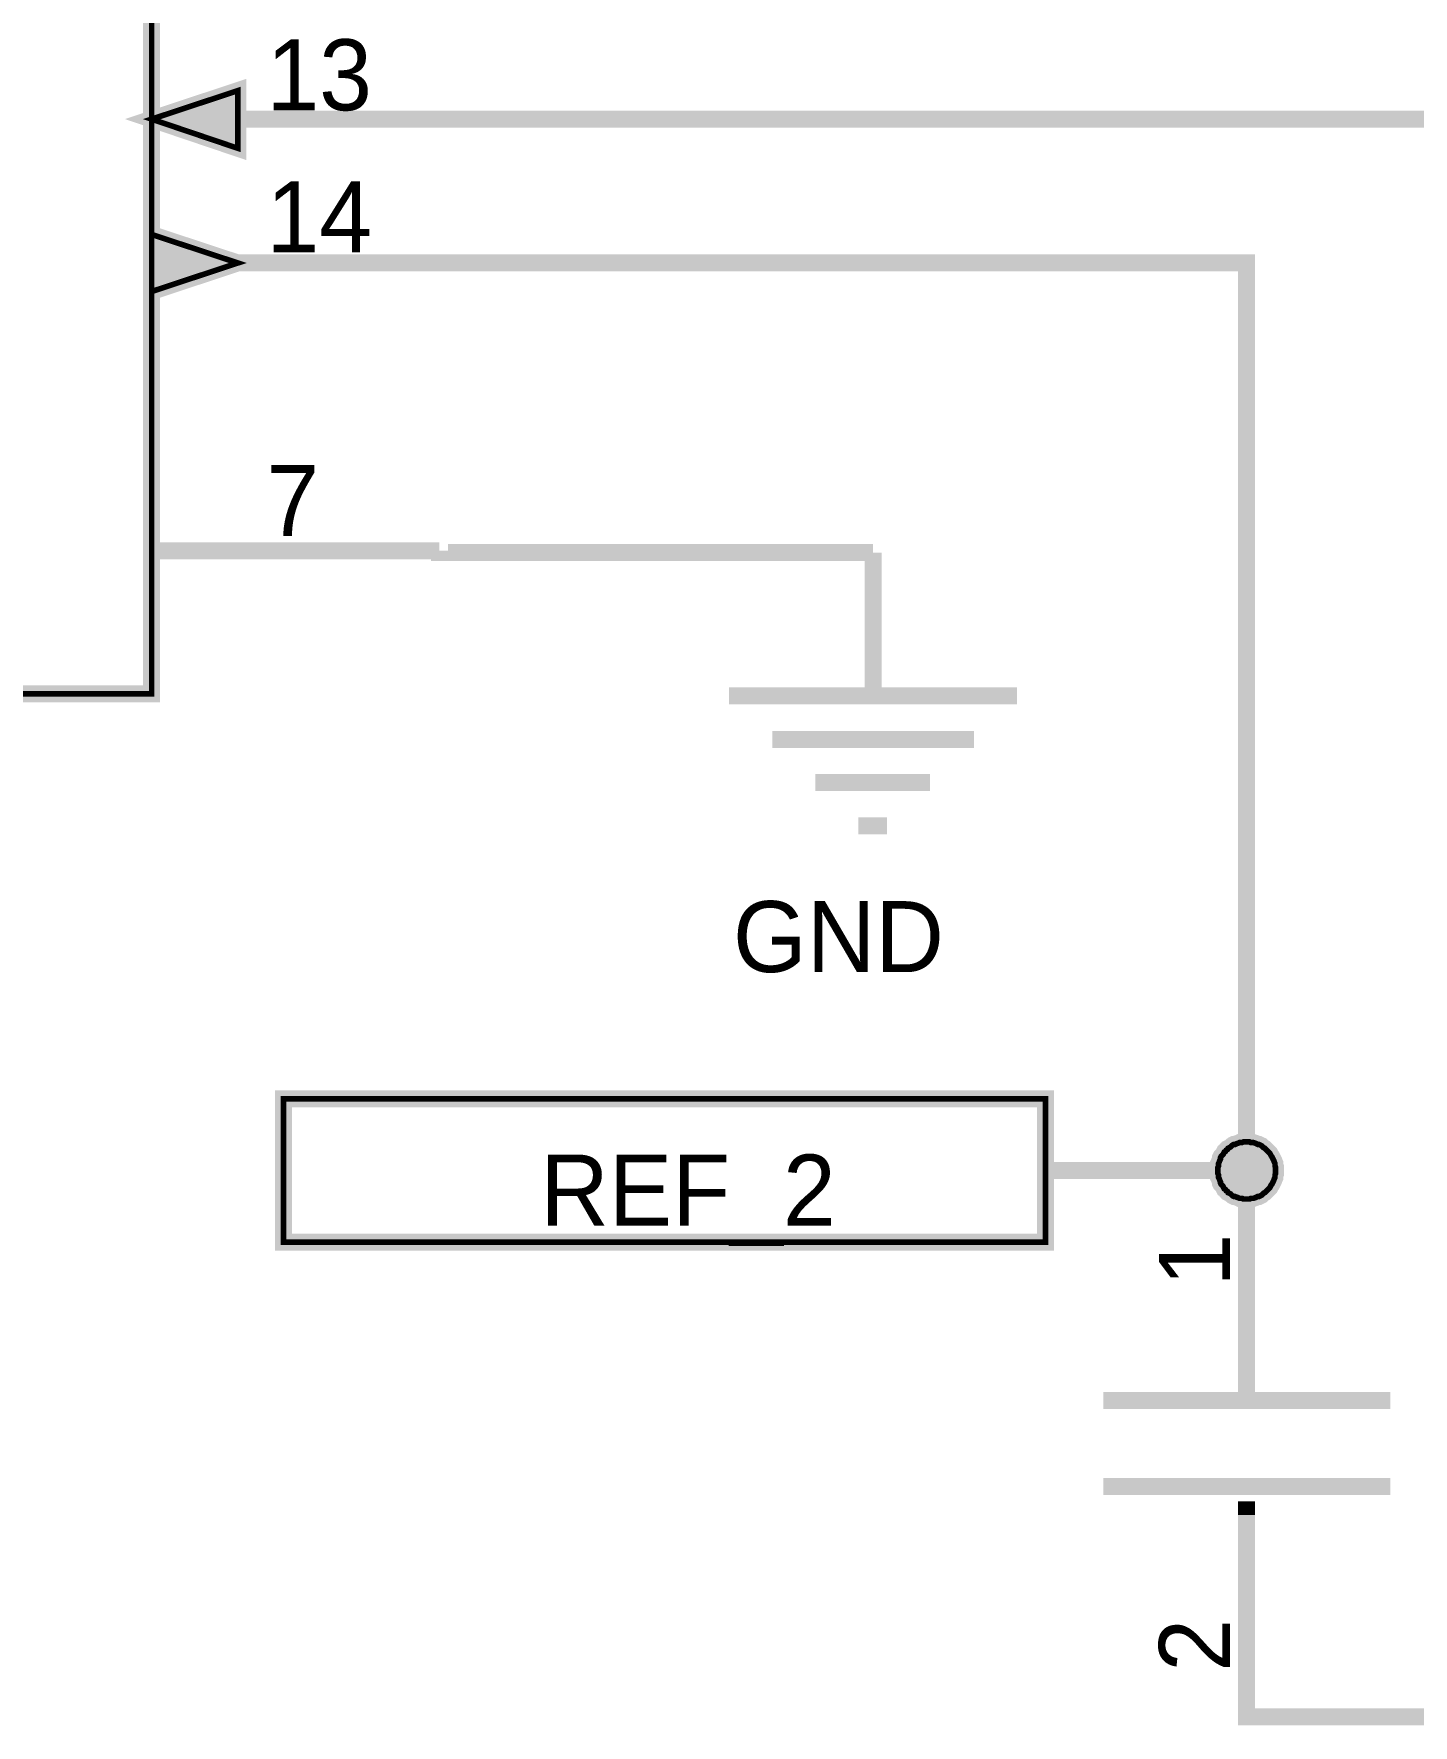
# Model space of a CAD drawing. Header units: millimetres. Extents: x 0 to 800, y 0 to 567.
# Drawn here: x 282.06 to 306.43, y 272.86 to 302.75 of the extents above; entities that cross this region are included whole.
import ezdxf

# ---------------------------------------------------------------- set-up
doc = ezdxf.new("R2010")
doc.units = ezdxf.units.MM
doc.layers.add('Sheet', color=255, linetype='Continuous')

msp = doc.modelspace()

# ---------------------------------------------------------------- linework, layer by layer
at = {"layer": 'Sheet'}
for points, const_width in [([(263.829, 326.641), (284.145, 326.641), (284.145, 291.083), (263.829, 291.083), (263.829, 326.641)], 0.3), ([(263.829, 326.641), (263.829, 291.083), (284.145, 291.083), (284.145, 326.641), (263.829, 326.641), (263.829, 326.641)], 0.0991), ([(285.668, 301.745), (284.145, 301.241), (285.668, 300.726), (285.668, 301.745)], 0.3), ([(285.668, 301.745), (284.145, 301.241), (285.668, 300.726), (285.668, 301.745)], 0.0991), ([(285.668, 298.699), (284.145, 299.203), (284.145, 298.195), (285.668, 298.699)], 0.3), ([(285.668, 298.699), (284.145, 299.203), (284.145, 298.195), (285.668, 298.699)], 0.0991), ([(286.475, 281.396), (286.475, 283.927), (299.937, 283.927), (299.937, 281.396), (286.475, 281.396)], 0.3), ([(286.475, 283.927), (286.475, 281.396), (299.937, 281.396), (299.937, 283.927), (286.475, 283.927), (286.475, 283.927)], 0.0991)]:
    msp.add_lwpolyline(points, close=True, dxfattribs=dict(at, const_width=const_width))
for points, const_width in [([(284.145, 301.241), (289.23, 301.241)], 0.3), ([(289.23, 301.241), (311.663, 301.241), (311.663, 273.007), (317.755, 273.007), (323.344, 273.007), (328.888, 273.007), (335.495, 273.007)], 0.3), ([(284.145, 298.699), (289.23, 298.699)], 0.3), ([(289.23, 298.699), (303.487, 298.699), (303.487, 282.661), (303.487, 280.377)], 0.3), ([(284.145, 293.614), (289.23, 293.614)], 0.3), ([(296.89, 293.581), (289.23, 293.581), (289.23, 293.614)], 0.3), ([(296.89, 293.581), (296.89, 291.05)], 0.3), ([(294.348, 291.05), (299.433, 291.05)], 0.3), ([(295.11, 290.277), (298.671, 290.277)], 0.3), ([(295.871, 289.515), (297.898, 289.515)], 0.3), ([(296.633, 288.754), (297.137, 288.754)], 0.3), ([(302.983, 282.661), (302.983, 282.684), (302.983, 282.717), (302.994, 282.74), (302.994, 282.762), (302.994, 282.784), (303.005, 282.807), (303.017, 282.84), (303.028, 282.863), (303.028, 282.885), (303.039, 282.908), (303.05, 282.919), (303.073, 282.941), (303.084, 282.964), (303.095, 282.986), (303.117, 282.997), (303.129, 283.02), (303.151, 283.031), (303.162, 283.053), (303.185, 283.064), (303.207, 283.076), (303.229, 283.098), (303.241, 283.109), (303.263, 283.12), (303.285, 283.12), (303.308, 283.132), (303.341, 283.143), (303.364, 283.154), (303.386, 283.154), (303.409, 283.154), (303.431, 283.165), (303.465, 283.165), (303.487, 283.165)], 0.3), ([(302.983, 282.661), (302.983, 282.684), (302.983, 282.717), (302.994, 282.74), (302.994, 282.762), (302.994, 282.784), (303.005, 282.807), (303.017, 282.84), (303.028, 282.863), (303.028, 282.885), (303.039, 282.908), (303.05, 282.919), (303.073, 282.941), (303.084, 282.964), (303.095, 282.986), (303.117, 282.997), (303.129, 283.02), (303.151, 283.031), (303.162, 283.053), (303.185, 283.064), (303.207, 283.076), (303.229, 283.098), (303.241, 283.109), (303.263, 283.12), (303.285, 283.12), (303.308, 283.132), (303.341, 283.143), (303.364, 283.154), (303.386, 283.154), (303.409, 283.154), (303.431, 283.165), (303.465, 283.165), (303.487, 283.165)], 0.3), ([(302.983, 282.661), (302.983, 282.684), (302.983, 282.717), (302.994, 282.74), (302.994, 282.762), (302.994, 282.784), (303.005, 282.807), (303.017, 282.84), (303.028, 282.863), (303.028, 282.885), (303.039, 282.908), (303.05, 282.919), (303.073, 282.941), (303.084, 282.964), (303.095, 282.986), (303.117, 282.997), (303.129, 283.02), (303.151, 283.031), (303.162, 283.053), (303.185, 283.064), (303.207, 283.076), (303.229, 283.098), (303.241, 283.109), (303.263, 283.12), (303.285, 283.12), (303.308, 283.132), (303.341, 283.143), (303.364, 283.154), (303.386, 283.154), (303.409, 283.154), (303.431, 283.165), (303.465, 283.165), (303.487, 283.165)], 0.3), ([(302.983, 282.661), (302.983, 282.684), (302.983, 282.717), (302.994, 282.74), (302.994, 282.762), (302.994, 282.784), (303.005, 282.807), (303.017, 282.84), (303.028, 282.863), (303.028, 282.885), (303.039, 282.908), (303.05, 282.919), (303.073, 282.941), (303.084, 282.964), (303.095, 282.986), (303.117, 282.997), (303.129, 283.02), (303.151, 283.031), (303.162, 283.053), (303.185, 283.064), (303.207, 283.076), (303.229, 283.098), (303.241, 283.109), (303.263, 283.12), (303.285, 283.12), (303.308, 283.132), (303.341, 283.143), (303.364, 283.154), (303.386, 283.154), (303.409, 283.154), (303.431, 283.165), (303.465, 283.165), (303.487, 283.165)], 0.3), ([(302.983, 282.661), (302.983, 282.684), (302.983, 282.717), (302.994, 282.74), (302.994, 282.762), (302.994, 282.784), (303.005, 282.807), (303.017, 282.84), (303.028, 282.863), (303.028, 282.885), (303.039, 282.908), (303.05, 282.919), (303.073, 282.941), (303.084, 282.964), (303.095, 282.986), (303.117, 282.997), (303.129, 283.02), (303.151, 283.031), (303.162, 283.053), (303.185, 283.064), (303.207, 283.076), (303.229, 283.098), (303.241, 283.109), (303.263, 283.12), (303.285, 283.12), (303.308, 283.132), (303.341, 283.143), (303.364, 283.154), (303.386, 283.154), (303.409, 283.154), (303.431, 283.165), (303.465, 283.165), (303.487, 283.165)], 0.0991), ([(302.983, 282.661), (302.983, 282.684), (302.983, 282.717), (302.994, 282.74), (302.994, 282.762), (302.994, 282.784), (303.005, 282.807), (303.017, 282.84), (303.028, 282.863), (303.028, 282.885), (303.039, 282.908), (303.05, 282.919), (303.073, 282.941), (303.084, 282.964), (303.095, 282.986), (303.117, 282.997), (303.129, 283.02), (303.151, 283.031), (303.162, 283.053), (303.185, 283.064), (303.207, 283.076), (303.229, 283.098), (303.241, 283.109), (303.263, 283.12), (303.285, 283.12), (303.308, 283.132), (303.341, 283.143), (303.364, 283.154), (303.386, 283.154), (303.409, 283.154), (303.431, 283.165), (303.465, 283.165), (303.487, 283.165)], 0.0991), ([(302.983, 282.661), (302.983, 282.684), (302.983, 282.717), (302.994, 282.74), (302.994, 282.762), (302.994, 282.784), (303.005, 282.807), (303.017, 282.84), (303.028, 282.863), (303.028, 282.885), (303.039, 282.908), (303.05, 282.919), (303.073, 282.941), (303.084, 282.964), (303.095, 282.986), (303.117, 282.997), (303.129, 283.02), (303.151, 283.031), (303.162, 283.053), (303.185, 283.064), (303.207, 283.076), (303.229, 283.098), (303.241, 283.109), (303.263, 283.12), (303.285, 283.12), (303.308, 283.132), (303.341, 283.143), (303.364, 283.154), (303.386, 283.154), (303.409, 283.154), (303.431, 283.165), (303.465, 283.165), (303.487, 283.165)], 0.0991), ([(302.983, 282.661), (302.983, 282.684), (302.983, 282.717), (302.994, 282.74), (302.994, 282.762), (302.994, 282.784), (303.005, 282.807), (303.017, 282.84), (303.028, 282.863), (303.028, 282.885), (303.039, 282.908), (303.05, 282.919), (303.073, 282.941), (303.084, 282.964), (303.095, 282.986), (303.117, 282.997), (303.129, 283.02), (303.151, 283.031), (303.162, 283.053), (303.185, 283.064), (303.207, 283.076), (303.229, 283.098), (303.241, 283.109), (303.263, 283.12), (303.285, 283.12), (303.308, 283.132), (303.341, 283.143), (303.364, 283.154), (303.386, 283.154), (303.409, 283.154), (303.431, 283.165), (303.465, 283.165), (303.487, 283.165)], 0.0991), ([(303.487, 283.165), (303.487, 283.165)], 0.3), ([(303.487, 283.165), (303.509, 283.165), (303.543, 283.165), (303.565, 283.154), (303.588, 283.154), (303.61, 283.154), (303.644, 283.143), (303.666, 283.132), (303.689, 283.12), (303.711, 283.12), (303.733, 283.109), (303.756, 283.098), (303.778, 283.076), (303.789, 283.064), (303.812, 283.053), (303.834, 283.031), (303.845, 283.02), (303.868, 282.997), (303.879, 282.986), (303.901, 282.964), (303.913, 282.941), (303.924, 282.919), (303.935, 282.908), (303.946, 282.885), (303.957, 282.863), (303.969, 282.84), (303.98, 282.807), (303.991, 282.784), (303.991, 282.762), (303.991, 282.74), (304.002, 282.717), (304.002, 282.684), (304.002, 282.661)], 0.3), ([(303.487, 283.165), (303.487, 283.165)], 0.3), ([(303.487, 283.165), (303.509, 283.165), (303.543, 283.165), (303.565, 283.154), (303.588, 283.154), (303.61, 283.154), (303.644, 283.143), (303.666, 283.132), (303.689, 283.12), (303.711, 283.12), (303.733, 283.109), (303.756, 283.098), (303.778, 283.076), (303.789, 283.064), (303.812, 283.053), (303.834, 283.031), (303.845, 283.02), (303.868, 282.997), (303.879, 282.986), (303.901, 282.964), (303.913, 282.941), (303.924, 282.919), (303.935, 282.908), (303.946, 282.885), (303.957, 282.863), (303.969, 282.84), (303.98, 282.807), (303.991, 282.784), (303.991, 282.762), (303.991, 282.74), (304.002, 282.717), (304.002, 282.684), (304.002, 282.661)], 0.3), ([(303.487, 283.165), (303.487, 283.165)], 0.3), ([(303.487, 283.165), (303.509, 283.165), (303.543, 283.165), (303.565, 283.154), (303.588, 283.154), (303.61, 283.154), (303.644, 283.143), (303.666, 283.132), (303.689, 283.12), (303.711, 283.12), (303.733, 283.109), (303.756, 283.098), (303.778, 283.076), (303.789, 283.064), (303.812, 283.053), (303.834, 283.031), (303.845, 283.02), (303.868, 282.997), (303.879, 282.986), (303.901, 282.964), (303.913, 282.941), (303.924, 282.919), (303.935, 282.908), (303.946, 282.885), (303.957, 282.863), (303.969, 282.84), (303.98, 282.807), (303.991, 282.784), (303.991, 282.762), (303.991, 282.74), (304.002, 282.717), (304.002, 282.684), (304.002, 282.661)], 0.3), ([(303.487, 283.165), (303.487, 283.165)], 0.3), ([(303.487, 283.165), (303.509, 283.165), (303.543, 283.165), (303.565, 283.154), (303.588, 283.154), (303.61, 283.154), (303.644, 283.143), (303.666, 283.132), (303.689, 283.12), (303.711, 283.12), (303.733, 283.109), (303.756, 283.098), (303.778, 283.076), (303.789, 283.064), (303.812, 283.053), (303.834, 283.031), (303.845, 283.02), (303.868, 282.997), (303.879, 282.986), (303.901, 282.964), (303.913, 282.941), (303.924, 282.919), (303.935, 282.908), (303.946, 282.885), (303.957, 282.863), (303.969, 282.84), (303.98, 282.807), (303.991, 282.784), (303.991, 282.762), (303.991, 282.74), (304.002, 282.717), (304.002, 282.684), (304.002, 282.661)], 0.3), ([(303.487, 283.165), (303.487, 283.165)], 0.0991), ([(303.487, 283.165), (303.509, 283.165), (303.543, 283.165), (303.565, 283.154), (303.588, 283.154), (303.61, 283.154), (303.644, 283.143), (303.666, 283.132), (303.689, 283.12), (303.711, 283.12), (303.733, 283.109), (303.756, 283.098), (303.778, 283.076), (303.789, 283.064), (303.812, 283.053), (303.834, 283.031), (303.845, 283.02), (303.868, 282.997), (303.879, 282.986), (303.901, 282.964), (303.913, 282.941), (303.924, 282.919), (303.935, 282.908), (303.946, 282.885), (303.957, 282.863), (303.969, 282.84), (303.98, 282.807), (303.991, 282.784), (303.991, 282.762), (303.991, 282.74), (304.002, 282.717), (304.002, 282.684), (304.002, 282.661)], 0.0991), ([(303.487, 283.165), (303.487, 283.165)], 0.0991), ([(303.487, 283.165), (303.509, 283.165), (303.543, 283.165), (303.565, 283.154), (303.588, 283.154), (303.61, 283.154), (303.644, 283.143), (303.666, 283.132), (303.689, 283.12), (303.711, 283.12), (303.733, 283.109), (303.756, 283.098), (303.778, 283.076), (303.789, 283.064), (303.812, 283.053), (303.834, 283.031), (303.845, 283.02), (303.868, 282.997), (303.879, 282.986), (303.901, 282.964), (303.913, 282.941), (303.924, 282.919), (303.935, 282.908), (303.946, 282.885), (303.957, 282.863), (303.969, 282.84), (303.98, 282.807), (303.991, 282.784), (303.991, 282.762), (303.991, 282.74), (304.002, 282.717), (304.002, 282.684), (304.002, 282.661)], 0.0991), ([(303.487, 283.165), (303.487, 283.165)], 0.0991), ([(303.487, 283.165), (303.509, 283.165), (303.543, 283.165), (303.565, 283.154), (303.588, 283.154), (303.61, 283.154), (303.644, 283.143), (303.666, 283.132), (303.689, 283.12), (303.711, 283.12), (303.733, 283.109), (303.756, 283.098), (303.778, 283.076), (303.789, 283.064), (303.812, 283.053), (303.834, 283.031), (303.845, 283.02), (303.868, 282.997), (303.879, 282.986), (303.901, 282.964), (303.913, 282.941), (303.924, 282.919), (303.935, 282.908), (303.946, 282.885), (303.957, 282.863), (303.969, 282.84), (303.98, 282.807), (303.991, 282.784), (303.991, 282.762), (303.991, 282.74), (304.002, 282.717), (304.002, 282.684), (304.002, 282.661)], 0.0991), ([(303.487, 283.165), (303.487, 283.165)], 0.0991), ([(303.487, 283.165), (303.509, 283.165), (303.543, 283.165), (303.565, 283.154), (303.588, 283.154), (303.61, 283.154), (303.644, 283.143), (303.666, 283.132), (303.689, 283.12), (303.711, 283.12), (303.733, 283.109), (303.756, 283.098), (303.778, 283.076), (303.789, 283.064), (303.812, 283.053), (303.834, 283.031), (303.845, 283.02), (303.868, 282.997), (303.879, 282.986), (303.901, 282.964), (303.913, 282.941), (303.924, 282.919), (303.935, 282.908), (303.946, 282.885), (303.957, 282.863), (303.969, 282.84), (303.98, 282.807), (303.991, 282.784), (303.991, 282.762), (303.991, 282.74), (304.002, 282.717), (304.002, 282.684), (304.002, 282.661)], 0.0991), ([(299.937, 282.661), (303.487, 282.661)], 0.3), ([(303.487, 282.157), (303.465, 282.157), (303.431, 282.157), (303.409, 282.168), (303.386, 282.168), (303.364, 282.168), (303.341, 282.18), (303.308, 282.191), (303.285, 282.202), (303.263, 282.202), (303.241, 282.213), (303.229, 282.224), (303.207, 282.247), (303.185, 282.258), (303.162, 282.269), (303.151, 282.292), (303.129, 282.303), (303.117, 282.325), (303.095, 282.336), (303.084, 282.359), (303.073, 282.381), (303.05, 282.404), (303.039, 282.415), (303.028, 282.437), (303.028, 282.46), (303.017, 282.482), (303.005, 282.516), (302.994, 282.538), (302.994, 282.56), (302.994, 282.583), (302.983, 282.605), (302.983, 282.639), (302.983, 282.661)], 0.3), ([(302.983, 282.661), (302.983, 282.661)], 0.3), ([(303.487, 282.157), (303.465, 282.157), (303.431, 282.157), (303.409, 282.168), (303.386, 282.168), (303.364, 282.168), (303.341, 282.18), (303.308, 282.191), (303.285, 282.202), (303.263, 282.202), (303.241, 282.213), (303.229, 282.224), (303.207, 282.247), (303.185, 282.258), (303.162, 282.269), (303.151, 282.292), (303.129, 282.303), (303.117, 282.325), (303.095, 282.336), (303.084, 282.359), (303.073, 282.381), (303.05, 282.404), (303.039, 282.415), (303.028, 282.437), (303.028, 282.46), (303.017, 282.482), (303.005, 282.516), (302.994, 282.538), (302.994, 282.56), (302.994, 282.583), (302.983, 282.605), (302.983, 282.639), (302.983, 282.661)], 0.3), ([(302.983, 282.661), (302.983, 282.661)], 0.3), ([(303.487, 282.157), (303.465, 282.157), (303.431, 282.157), (303.409, 282.168), (303.386, 282.168), (303.364, 282.168), (303.341, 282.18), (303.308, 282.191), (303.285, 282.202), (303.263, 282.202), (303.241, 282.213), (303.229, 282.224), (303.207, 282.247), (303.185, 282.258), (303.162, 282.269), (303.151, 282.292), (303.129, 282.303), (303.117, 282.325), (303.095, 282.336), (303.084, 282.359), (303.073, 282.381), (303.05, 282.404), (303.039, 282.415), (303.028, 282.437), (303.028, 282.46), (303.017, 282.482), (303.005, 282.516), (302.994, 282.538), (302.994, 282.56), (302.994, 282.583), (302.983, 282.605), (302.983, 282.639), (302.983, 282.661)], 0.3), ([(302.983, 282.661), (302.983, 282.661)], 0.3), ([(303.487, 282.157), (303.465, 282.157), (303.431, 282.157), (303.409, 282.168), (303.386, 282.168), (303.364, 282.168), (303.341, 282.18), (303.308, 282.191), (303.285, 282.202), (303.263, 282.202), (303.241, 282.213), (303.229, 282.224), (303.207, 282.247), (303.185, 282.258), (303.162, 282.269), (303.151, 282.292), (303.129, 282.303), (303.117, 282.325), (303.095, 282.336), (303.084, 282.359), (303.073, 282.381), (303.05, 282.404), (303.039, 282.415), (303.028, 282.437), (303.028, 282.46), (303.017, 282.482), (303.005, 282.516), (302.994, 282.538), (302.994, 282.56), (302.994, 282.583), (302.983, 282.605), (302.983, 282.639), (302.983, 282.661)], 0.3), ([(302.983, 282.661), (302.983, 282.661)], 0.3), ([(304.002, 282.661), (304.002, 282.639), (304.002, 282.605), (303.991, 282.583), (303.991, 282.56), (303.991, 282.538), (303.98, 282.516), (303.969, 282.482), (303.957, 282.46), (303.946, 282.437), (303.935, 282.415), (303.924, 282.404), (303.913, 282.381), (303.901, 282.359), (303.879, 282.336), (303.868, 282.325), (303.845, 282.303), (303.834, 282.292), (303.812, 282.269), (303.789, 282.258), (303.778, 282.247), (303.756, 282.224), (303.733, 282.213), (303.711, 282.202), (303.689, 282.202), (303.666, 282.191), (303.644, 282.18), (303.61, 282.168), (303.588, 282.168), (303.565, 282.168), (303.543, 282.157), (303.509, 282.157), (303.487, 282.157)], 0.3), ([(304.002, 282.661), (304.002, 282.639), (304.002, 282.605), (303.991, 282.583), (303.991, 282.56), (303.991, 282.538), (303.98, 282.516), (303.969, 282.482), (303.957, 282.46), (303.946, 282.437), (303.935, 282.415), (303.924, 282.404), (303.913, 282.381), (303.901, 282.359), (303.879, 282.336), (303.868, 282.325), (303.845, 282.303), (303.834, 282.292), (303.812, 282.269), (303.789, 282.258), (303.778, 282.247), (303.756, 282.224), (303.733, 282.213), (303.711, 282.202), (303.689, 282.202), (303.666, 282.191), (303.644, 282.18), (303.61, 282.168), (303.588, 282.168), (303.565, 282.168), (303.543, 282.157), (303.509, 282.157), (303.487, 282.157)], 0.3), ([(304.002, 282.661), (304.002, 282.639), (304.002, 282.605), (303.991, 282.583), (303.991, 282.56), (303.991, 282.538), (303.98, 282.516), (303.969, 282.482), (303.957, 282.46), (303.946, 282.437), (303.935, 282.415), (303.924, 282.404), (303.913, 282.381), (303.901, 282.359), (303.879, 282.336), (303.868, 282.325), (303.845, 282.303), (303.834, 282.292), (303.812, 282.269), (303.789, 282.258), (303.778, 282.247), (303.756, 282.224), (303.733, 282.213), (303.711, 282.202), (303.689, 282.202), (303.666, 282.191), (303.644, 282.18), (303.61, 282.168), (303.588, 282.168), (303.565, 282.168), (303.543, 282.157), (303.509, 282.157), (303.487, 282.157)], 0.3), ([(304.002, 282.661), (304.002, 282.639), (304.002, 282.605), (303.991, 282.583), (303.991, 282.56), (303.991, 282.538), (303.98, 282.516), (303.969, 282.482), (303.957, 282.46), (303.946, 282.437), (303.935, 282.415), (303.924, 282.404), (303.913, 282.381), (303.901, 282.359), (303.879, 282.336), (303.868, 282.325), (303.845, 282.303), (303.834, 282.292), (303.812, 282.269), (303.789, 282.258), (303.778, 282.247), (303.756, 282.224), (303.733, 282.213), (303.711, 282.202), (303.689, 282.202), (303.666, 282.191), (303.644, 282.18), (303.61, 282.168), (303.588, 282.168), (303.565, 282.168), (303.543, 282.157), (303.509, 282.157), (303.487, 282.157)], 0.3), ([(304.002, 282.661), (304.002, 282.661), (304.002, 282.661), (304.002, 282.661), (304.002, 282.661), (304.002, 282.661), (304.002, 282.661), (304.002, 282.661), (304.002, 282.661), (304.002, 282.661), (304.002, 282.661), (304.002, 282.661), (304.002, 282.661), (304.002, 282.661), (304.002, 282.661), (304.002, 282.661), (304.002, 282.661), (304.002, 282.661), (304.002, 282.661), (304.002, 282.661), (304.002, 282.661), (304.002, 282.661), (304.002, 282.661), (304.002, 282.661), (304.002, 282.661), (304.002, 282.661), (304.002, 282.661), (304.002, 282.661), (304.002, 282.661), (304.002, 282.661), (304.002, 282.661), (304.002, 282.661), (304.002, 282.661)], 0.3), ([(304.002, 282.661), (304.002, 282.661)], 0.3), ([(304.002, 282.661), (304.002, 282.661), (304.002, 282.661), (304.002, 282.661), (304.002, 282.661), (304.002, 282.661), (304.002, 282.661), (304.002, 282.661), (304.002, 282.661), (304.002, 282.661), (304.002, 282.661), (304.002, 282.661), (304.002, 282.661), (304.002, 282.661), (304.002, 282.661), (304.002, 282.661), (304.002, 282.661), (304.002, 282.661), (304.002, 282.661), (304.002, 282.661), (304.002, 282.661), (304.002, 282.661), (304.002, 282.661), (304.002, 282.661), (304.002, 282.661), (304.002, 282.661), (304.002, 282.661), (304.002, 282.661), (304.002, 282.661), (304.002, 282.661), (304.002, 282.661), (304.002, 282.661), (304.002, 282.661)], 0.3), ([(304.002, 282.661), (304.002, 282.661)], 0.3), ([(304.002, 282.661), (304.002, 282.661), (304.002, 282.661), (304.002, 282.661), (304.002, 282.661), (304.002, 282.661), (304.002, 282.661), (304.002, 282.661), (304.002, 282.661), (304.002, 282.661), (304.002, 282.661), (304.002, 282.661), (304.002, 282.661), (304.002, 282.661), (304.002, 282.661), (304.002, 282.661), (304.002, 282.661), (304.002, 282.661), (304.002, 282.661), (304.002, 282.661), (304.002, 282.661), (304.002, 282.661), (304.002, 282.661), (304.002, 282.661), (304.002, 282.661), (304.002, 282.661), (304.002, 282.661), (304.002, 282.661), (304.002, 282.661), (304.002, 282.661), (304.002, 282.661), (304.002, 282.661), (304.002, 282.661)], 0.3), ([(304.002, 282.661), (304.002, 282.661)], 0.3), ([(304.002, 282.661), (304.002, 282.661), (304.002, 282.661), (304.002, 282.661), (304.002, 282.661), (304.002, 282.661), (304.002, 282.661), (304.002, 282.661), (304.002, 282.661), (304.002, 282.661), (304.002, 282.661), (304.002, 282.661), (304.002, 282.661), (304.002, 282.661), (304.002, 282.661), (304.002, 282.661), (304.002, 282.661), (304.002, 282.661), (304.002, 282.661), (304.002, 282.661), (304.002, 282.661), (304.002, 282.661), (304.002, 282.661), (304.002, 282.661), (304.002, 282.661), (304.002, 282.661), (304.002, 282.661), (304.002, 282.661), (304.002, 282.661), (304.002, 282.661), (304.002, 282.661), (304.002, 282.661), (304.002, 282.661)], 0.3), ([(304.002, 282.661), (304.002, 282.661)], 0.3), ([(303.487, 282.157), (303.465, 282.157), (303.431, 282.157), (303.409, 282.168), (303.386, 282.168), (303.364, 282.168), (303.341, 282.18), (303.308, 282.191), (303.285, 282.202), (303.263, 282.202), (303.241, 282.213), (303.229, 282.224), (303.207, 282.247), (303.185, 282.258), (303.162, 282.269), (303.151, 282.292), (303.129, 282.303), (303.117, 282.325), (303.095, 282.336), (303.084, 282.359), (303.073, 282.381), (303.05, 282.404), (303.039, 282.415), (303.028, 282.437), (303.028, 282.46), (303.017, 282.482), (303.005, 282.516), (302.994, 282.538), (302.994, 282.56), (302.994, 282.583), (302.983, 282.605), (302.983, 282.639), (302.983, 282.661)], 0.0991), ([(302.983, 282.661), (302.983, 282.661)], 0.0991), ([(303.487, 282.157), (303.465, 282.157), (303.431, 282.157), (303.409, 282.168), (303.386, 282.168), (303.364, 282.168), (303.341, 282.18), (303.308, 282.191), (303.285, 282.202), (303.263, 282.202), (303.241, 282.213), (303.229, 282.224), (303.207, 282.247), (303.185, 282.258), (303.162, 282.269), (303.151, 282.292), (303.129, 282.303), (303.117, 282.325), (303.095, 282.336), (303.084, 282.359), (303.073, 282.381), (303.05, 282.404), (303.039, 282.415), (303.028, 282.437), (303.028, 282.46), (303.017, 282.482), (303.005, 282.516), (302.994, 282.538), (302.994, 282.56), (302.994, 282.583), (302.983, 282.605), (302.983, 282.639), (302.983, 282.661)], 0.0991), ([(302.983, 282.661), (302.983, 282.661)], 0.0991), ([(303.487, 282.157), (303.465, 282.157), (303.431, 282.157), (303.409, 282.168), (303.386, 282.168), (303.364, 282.168), (303.341, 282.18), (303.308, 282.191), (303.285, 282.202), (303.263, 282.202), (303.241, 282.213), (303.229, 282.224), (303.207, 282.247), (303.185, 282.258), (303.162, 282.269), (303.151, 282.292), (303.129, 282.303), (303.117, 282.325), (303.095, 282.336), (303.084, 282.359), (303.073, 282.381), (303.05, 282.404), (303.039, 282.415), (303.028, 282.437), (303.028, 282.46), (303.017, 282.482), (303.005, 282.516), (302.994, 282.538), (302.994, 282.56), (302.994, 282.583), (302.983, 282.605), (302.983, 282.639), (302.983, 282.661)], 0.0991), ([(302.983, 282.661), (302.983, 282.661)], 0.0991), ([(303.487, 282.157), (303.465, 282.157), (303.431, 282.157), (303.409, 282.168), (303.386, 282.168), (303.364, 282.168), (303.341, 282.18), (303.308, 282.191), (303.285, 282.202), (303.263, 282.202), (303.241, 282.213), (303.229, 282.224), (303.207, 282.247), (303.185, 282.258), (303.162, 282.269), (303.151, 282.292), (303.129, 282.303), (303.117, 282.325), (303.095, 282.336), (303.084, 282.359), (303.073, 282.381), (303.05, 282.404), (303.039, 282.415), (303.028, 282.437), (303.028, 282.46), (303.017, 282.482), (303.005, 282.516), (302.994, 282.538), (302.994, 282.56), (302.994, 282.583), (302.983, 282.605), (302.983, 282.639), (302.983, 282.661)], 0.0991), ([(302.983, 282.661), (302.983, 282.661)], 0.0991), ([(304.002, 282.661), (304.002, 282.639), (304.002, 282.605), (303.991, 282.583), (303.991, 282.56), (303.991, 282.538), (303.98, 282.516), (303.969, 282.482), (303.957, 282.46), (303.946, 282.437), (303.935, 282.415), (303.924, 282.404), (303.913, 282.381), (303.901, 282.359), (303.879, 282.336), (303.868, 282.325), (303.845, 282.303), (303.834, 282.292), (303.812, 282.269), (303.789, 282.258), (303.778, 282.247), (303.756, 282.224), (303.733, 282.213), (303.711, 282.202), (303.689, 282.202), (303.666, 282.191), (303.644, 282.18), (303.61, 282.168), (303.588, 282.168), (303.565, 282.168), (303.543, 282.157), (303.509, 282.157), (303.487, 282.157)], 0.0991), ([(304.002, 282.661), (304.002, 282.639), (304.002, 282.605), (303.991, 282.583), (303.991, 282.56), (303.991, 282.538), (303.98, 282.516), (303.969, 282.482), (303.957, 282.46), (303.946, 282.437), (303.935, 282.415), (303.924, 282.404), (303.913, 282.381), (303.901, 282.359), (303.879, 282.336), (303.868, 282.325), (303.845, 282.303), (303.834, 282.292), (303.812, 282.269), (303.789, 282.258), (303.778, 282.247), (303.756, 282.224), (303.733, 282.213), (303.711, 282.202), (303.689, 282.202), (303.666, 282.191), (303.644, 282.18), (303.61, 282.168), (303.588, 282.168), (303.565, 282.168), (303.543, 282.157), (303.509, 282.157), (303.487, 282.157)], 0.0991), ([(304.002, 282.661), (304.002, 282.639), (304.002, 282.605), (303.991, 282.583), (303.991, 282.56), (303.991, 282.538), (303.98, 282.516), (303.969, 282.482), (303.957, 282.46), (303.946, 282.437), (303.935, 282.415), (303.924, 282.404), (303.913, 282.381), (303.901, 282.359), (303.879, 282.336), (303.868, 282.325), (303.845, 282.303), (303.834, 282.292), (303.812, 282.269), (303.789, 282.258), (303.778, 282.247), (303.756, 282.224), (303.733, 282.213), (303.711, 282.202), (303.689, 282.202), (303.666, 282.191), (303.644, 282.18), (303.61, 282.168), (303.588, 282.168), (303.565, 282.168), (303.543, 282.157), (303.509, 282.157), (303.487, 282.157)], 0.0991), ([(304.002, 282.661), (304.002, 282.639), (304.002, 282.605), (303.991, 282.583), (303.991, 282.56), (303.991, 282.538), (303.98, 282.516), (303.969, 282.482), (303.957, 282.46), (303.946, 282.437), (303.935, 282.415), (303.924, 282.404), (303.913, 282.381), (303.901, 282.359), (303.879, 282.336), (303.868, 282.325), (303.845, 282.303), (303.834, 282.292), (303.812, 282.269), (303.789, 282.258), (303.778, 282.247), (303.756, 282.224), (303.733, 282.213), (303.711, 282.202), (303.689, 282.202), (303.666, 282.191), (303.644, 282.18), (303.61, 282.168), (303.588, 282.168), (303.565, 282.168), (303.543, 282.157), (303.509, 282.157), (303.487, 282.157)], 0.0991), ([(304.002, 282.661), (304.002, 282.661), (304.002, 282.661), (304.002, 282.661), (304.002, 282.661), (304.002, 282.661), (304.002, 282.661), (304.002, 282.661), (304.002, 282.661), (304.002, 282.661), (304.002, 282.661), (304.002, 282.661), (304.002, 282.661), (304.002, 282.661), (304.002, 282.661), (304.002, 282.661), (304.002, 282.661), (304.002, 282.661), (304.002, 282.661), (304.002, 282.661), (304.002, 282.661), (304.002, 282.661), (304.002, 282.661), (304.002, 282.661), (304.002, 282.661), (304.002, 282.661), (304.002, 282.661), (304.002, 282.661), (304.002, 282.661), (304.002, 282.661), (304.002, 282.661), (304.002, 282.661), (304.002, 282.661)], 0.0991), ([(304.002, 282.661), (304.002, 282.661)], 0.0991), ([(304.002, 282.661), (304.002, 282.661), (304.002, 282.661), (304.002, 282.661), (304.002, 282.661), (304.002, 282.661), (304.002, 282.661), (304.002, 282.661), (304.002, 282.661), (304.002, 282.661), (304.002, 282.661), (304.002, 282.661), (304.002, 282.661), (304.002, 282.661), (304.002, 282.661), (304.002, 282.661), (304.002, 282.661), (304.002, 282.661), (304.002, 282.661), (304.002, 282.661), (304.002, 282.661), (304.002, 282.661), (304.002, 282.661), (304.002, 282.661), (304.002, 282.661), (304.002, 282.661), (304.002, 282.661), (304.002, 282.661), (304.002, 282.661), (304.002, 282.661), (304.002, 282.661), (304.002, 282.661), (304.002, 282.661)], 0.0991), ([(304.002, 282.661), (304.002, 282.661)], 0.0991), ([(304.002, 282.661), (304.002, 282.661), (304.002, 282.661), (304.002, 282.661), (304.002, 282.661), (304.002, 282.661), (304.002, 282.661), (304.002, 282.661), (304.002, 282.661), (304.002, 282.661), (304.002, 282.661), (304.002, 282.661), (304.002, 282.661), (304.002, 282.661), (304.002, 282.661), (304.002, 282.661), (304.002, 282.661), (304.002, 282.661), (304.002, 282.661), (304.002, 282.661), (304.002, 282.661), (304.002, 282.661), (304.002, 282.661), (304.002, 282.661), (304.002, 282.661), (304.002, 282.661), (304.002, 282.661), (304.002, 282.661), (304.002, 282.661), (304.002, 282.661), (304.002, 282.661), (304.002, 282.661), (304.002, 282.661)], 0.0991), ([(304.002, 282.661), (304.002, 282.661)], 0.0991), ([(304.002, 282.661), (304.002, 282.661), (304.002, 282.661), (304.002, 282.661), (304.002, 282.661), (304.002, 282.661), (304.002, 282.661), (304.002, 282.661), (304.002, 282.661), (304.002, 282.661), (304.002, 282.661), (304.002, 282.661), (304.002, 282.661), (304.002, 282.661), (304.002, 282.661), (304.002, 282.661), (304.002, 282.661), (304.002, 282.661), (304.002, 282.661), (304.002, 282.661), (304.002, 282.661), (304.002, 282.661), (304.002, 282.661), (304.002, 282.661), (304.002, 282.661), (304.002, 282.661), (304.002, 282.661), (304.002, 282.661), (304.002, 282.661), (304.002, 282.661), (304.002, 282.661), (304.002, 282.661), (304.002, 282.661)], 0.0991), ([(304.002, 282.661), (304.002, 282.661)], 0.0991), ([(303.487, 278.596), (303.487, 280.377)], 0.3), ([(303.487, 278.596), (303.487, 279.357)], 0.3), ([(306.029, 278.596), (300.956, 278.596)], 0.3), ([(306.029, 277.073), (300.956, 277.073)], 0.3), ([(303.487, 276.815), (303.487, 275.292)], 0.3), ([(303.487, 276.815), (303.487, 276.569)], 0.3), ([(303.487, 275.292), (303.487, 273.007), (311.663, 273.007)], 0.3)]:
    msp.add_lwpolyline(points, dxfattribs=dict(at, const_width=const_width))
at = {"layer": 'Sheet', "const_width": 0.508}
msp.add_lwpolyline([(303.233, 282.668, 1), (303.741, 282.668, 1)], format="xyb", close=True, dxfattribs=at)
at = {"layer": 'Sheet'}
for points in [[(285.717, 301.821), (283.986, 301.244), (285.717, 300.667)], [(284.094, 298.127), (285.824, 298.704), (284.094, 299.281)]]:
    msp.add_solid(points, dxfattribs=at)

# ---------------------------------------------------------------- texts
for s, height, p in [('13', 1.2543, (286.172, 301.398)), ('14', 1.2543, (286.172, 298.889)), ('7', 1.254, (286.172, 293.872)), ('GND', 1.2543, (294.415, 286.167)), ('REF_2', 1.2543, (291.011, 281.687))]:
    msp.add_text(s, height=height, dxfattribs=at).set_placement(p)
for s, p in [('1', (303.196, 280.612)), ('2', (303.196, 273.803))]:
    msp.add_text(s, height=1.254, rotation=90, dxfattribs=at).set_placement(p)

doc.saveas('drawing.dxf')
